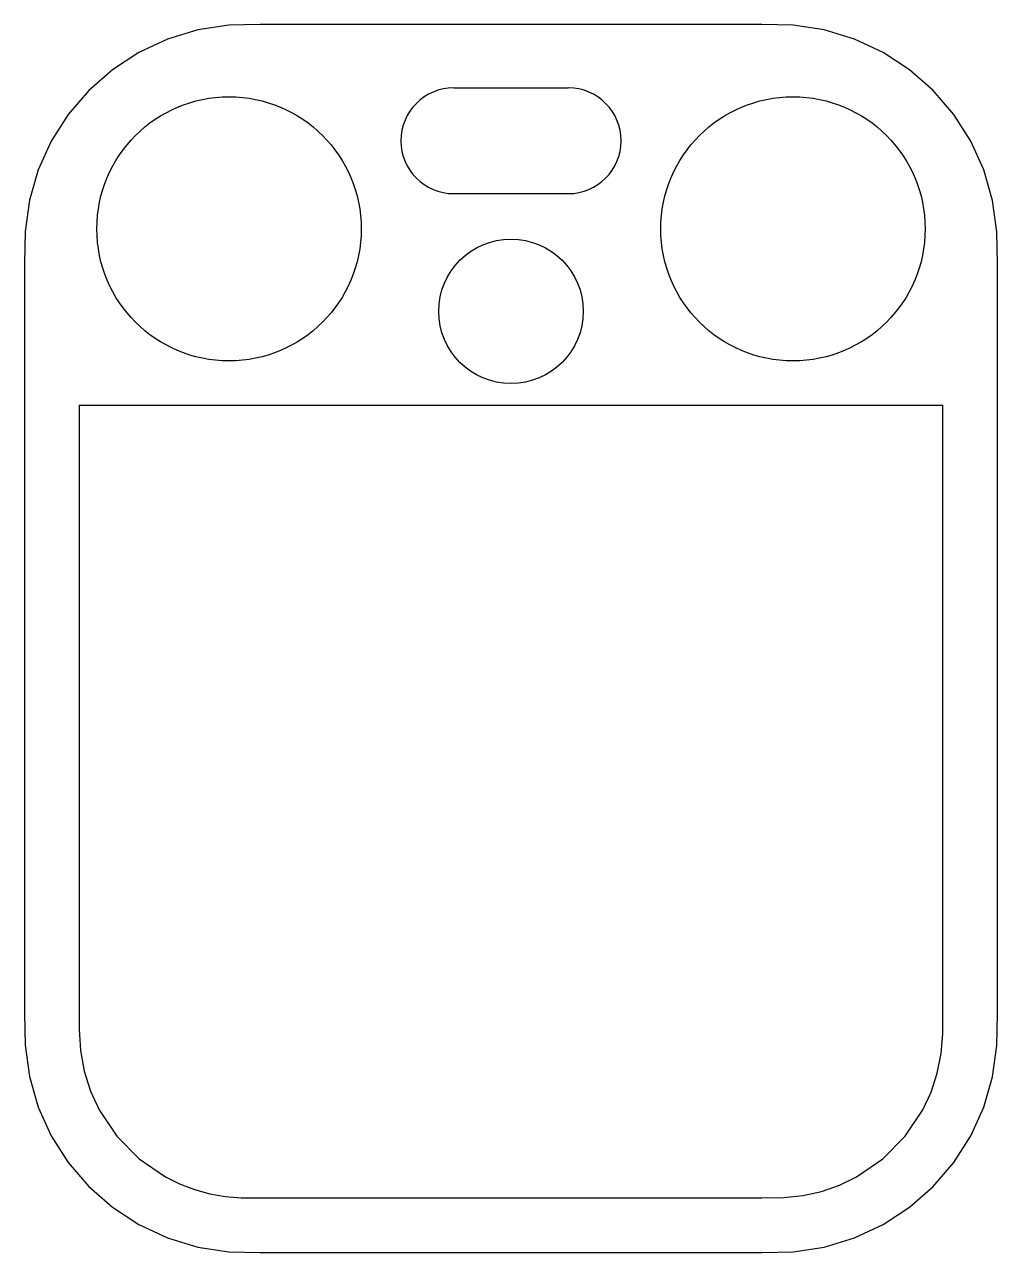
# Model space of a CAD drawing. Extents: x -55 to 55, y -3 to 136.
import ezdxf

# ---------------------------------------------------------------- set-up
doc = ezdxf.new("R2010")
doc.units = 0
doc.layers.get('0').update_dxf_attribs({"linetype": 'CONTINUOUS'})

msp = doc.modelspace()

# ---------------------------------------------------------------- linework, layer by layer
at = {"color": 7, "linetype": 'CONTINUOUS'}
for p, q in [((-6.5, 129.01), (6.5, 129.01)), ((-6.5, 117.01), (6.5, 117.01)), ((-49, 92.98), (49, 92.98))]:
    msp.add_line(p, q, dxfattribs=at)
at = {"color": 7, "linetype": 'CONTINUOUS', "flags": 128}
for points in [[(0, 136.21), (-14.22, 136.21), (-28.45, 136.21), (-32.01, 136.12), (-35.55, 135.59), (-38.98, 134.55), (-42.23, 133.04), (-45.23, 131.08), (-47.92, 128.72), (-50.25, 126), (-52.17, 122.98), (-53.65, 119.7), (-54.65, 116.25), (-55.14, 112.69), (-55.2, 109.11), (-55.2, 105.54), (-55.2, 91.53), (-55.2, 66.49), (-55.2, 34.64), (-55.2, 31.06), (-55.2, 27.48), (-55.2, 23.91), (-55.14, 20.32), (-54.65, 16.75), (-53.65, 13.29), (-52.17, 10.01), (-50.25, 6.99), (-47.92, 4.27), (-45.23, 1.91), (-42.23, -0.05), (-38.98, -1.56), (-35.55, -2.6), (-32.01, -3.13), (-28.45, -3.22), (0, -3.22)], [(0, -3.22), (14.22, -3.22), (28.45, -3.22), (32.01, -3.13), (35.55, -2.6), (38.98, -1.56), (42.23, -0.05), (45.23, 1.91), (47.92, 4.27), (50.25, 6.99), (52.17, 10.01), (53.65, 13.28), (54.65, 16.74), (55.14, 20.3), (55.2, 23.88), (55.2, 27.45), (55.2, 41.46), (55.2, 66.49), (55.2, 98.35), (55.2, 101.93), (55.2, 105.51), (55.2, 109.08), (55.14, 112.67), (54.65, 116.24), (53.65, 119.7), (52.17, 122.98), (50.25, 126), (47.92, 128.72), (45.23, 131.08), (42.23, 133.04), (38.98, 134.55), (35.55, 135.59), (32.01, 136.12), (28.45, 136.21), (0, 136.21)], [(-49, 92.98), (-49, 66.49), (-49, 34.64), (-49, 31.51), (-49, 28.38), (-49, 25.25), (-49, 22.12), (-48.86, 19.72), (-48.43, 17.38), (-47.71, 15.11), (-46.72, 12.96), (-44.72, 9.97), (-42.19, 7.41), (-39.22, 5.37), (-37.61, 4.57), (-35.92, 3.93), (-34.19, 3.45), (-32.42, 3.14), (-30.62, 2.99), (-28.45, 2.98), (-14.22, 2.98), (0, 2.98)], [(0, 2.98), (14.22, 2.98), (28.45, 2.98), (30.98, 3.01), (33.13, 3.24), (35.23, 3.72), (37.28, 4.43), (39.22, 5.37), (42.19, 7.41), (44.72, 9.97), (46.72, 12.96), (47.67, 15), (48.37, 17.15), (48.82, 19.36), (49, 21.62), (49, 24.47), (49, 27.45), (49, 41.46), (49, 66.49), (49, 92.98)]]:
    msp.add_lwpolyline(points, dxfattribs=at)
at = {"color": 7, "linetype": 'CONTINUOUS'}
for centre, radius in [((-32, 113.01), 15), ((32, 113.01), 15), ((0, 103.64), 8.2)]:
    msp.add_circle(centre, radius, dxfattribs=at)
for centre, start, end in [((-6.5, 123.01), 90, 270), ((6.5, 123.01), 270, 90)]:
    msp.add_arc(centre, 6, start, end, dxfattribs=at)

doc.saveas('drawing.dxf')
